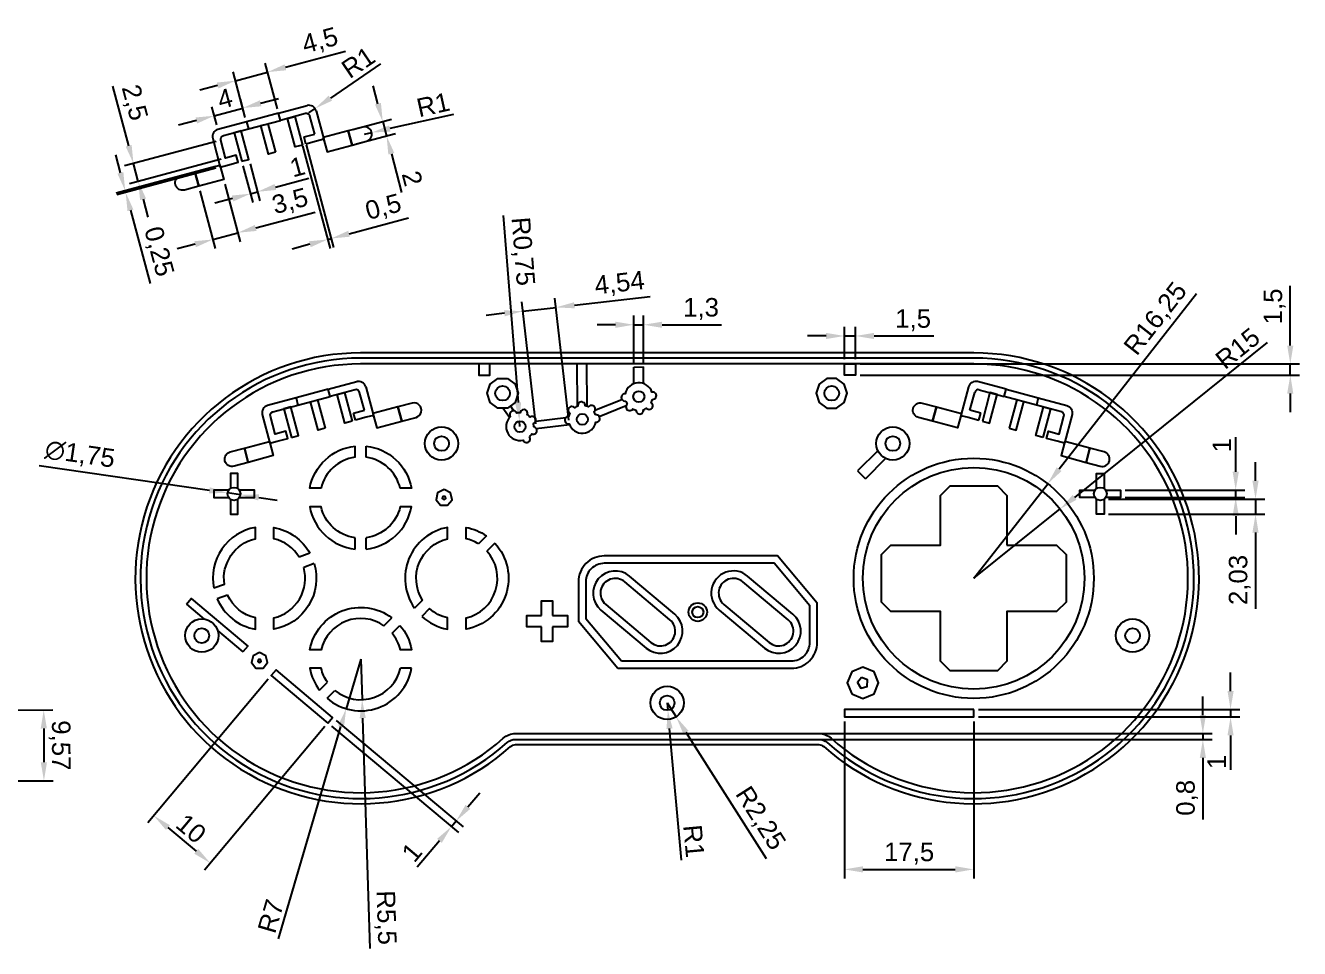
# Model space of a CAD drawing. Header units: millimetres. Extents: x 40 to 604, y 37 to 162.
# Drawn here: x 218.3 to 390.8, y 37 to 161.9 of the extents above; entities that cross this region are included whole.
import ezdxf

# ---------------------------------------------------------------- set-up
doc = ezdxf.new("R2010")
doc.units = ezdxf.units.MM
doc.layers.add('carcasa_superioara', color=11, linetype='Continuous')
doc.layers.add('cotari', color=4, linetype='Continuous')
doc.styles.get("Standard").update_dxf_attribs({"font": 'arial.ttf'})
doc.dimstyles.new('ISO-25', dxfattribs={"dimtxt": 2.5, "dimasz": 2.5, "dimexe": 1.25, "dimexo": 0.625, "dimtad": 1, "dimtxsty": 'Standard', "dimcen": 2.5, "dimadec": 0, "dimazin": 0, "dimtfac": 1, "dimtmove": 0, "dimatfit": 3, "dimfxl": 1, "dimarcsym": 0})

# ---------------------------------------------------------------- blocks, each defined once
blk = doc.blocks.new('*D14')
at = {"layer": 'cotari', "color": 0, "lineweight": -2, "transparency": 16777216}
for p, q in [((174.14, 69.15), (222.01, 69.27)), ((220.77, 66.76), (220.78, 62.19)), ((174.16, 59.58), (222.04, 59.7))]:
    blk.add_line(p, q, dxfattribs=at)
at = {"layer": 'cotari', "color": 0, "transparency": 16777216}
for points in [[(221.19, 66.77), (220.35, 66.76), (220.76, 69.26)], [(221.2, 62.19), (220.36, 62.19), (220.79, 59.69)]]:
    blk.add_solid(points, dxfattribs=at)
at = {"layer": 'Defpoints', "color": 0, "transparency": 16777216}
for p in [(173.51, 69.15), (173.53, 59.58), (220.79, 59.69)]:
    blk.add_point(p, dxfattribs=at)
at = {"layer": 'cotari', "color": 0, "transparency": 16777216, "insert": (222.9, 64.48), "char_height": 2.5, "attachment_point": 5, "rotation": 270.1362}
blk.add_mtext('9,57', dxfattribs=at)
blk = doc.blocks.new('*D18')
at = {"layer": 'cotari', "color": 0, "lineweight": -2, "transparency": 16777216}
for p, q in [((376.79, 125.57), (358.22, 101.84)), ((346.66, 87.08), (356.67, 99.87))]:
    blk.add_line(p, q, dxfattribs=at)
at = {"layer": 'cotari', "color": 0, "transparency": 16777216}
blk.add_solid([(357.89, 102.1), (358.54, 101.59), (356.67, 99.87)], dxfattribs=at)
at = {"layer": 'Defpoints', "color": 0, "transparency": 16777216}
for p in [(356.67, 99.87), (346.66, 87.08)]:
    blk.add_point(p, dxfattribs=at)
at = {"layer": 'cotari', "color": 0, "transparency": 16777216, "insert": (371.39, 122.12), "char_height": 2.5, "attachment_point": 5, "rotation": 51.9402}
blk.add_mtext('R16,25', dxfattribs=at)
blk = doc.blocks.new('*D19')
at = {"layer": 'cotari', "color": 0, "lineweight": -2, "transparency": 16777216}
for p, q in [((386.4, 118.97), (360.31, 98.03)), ((346.66, 87.08), (358.36, 96.47))]:
    blk.add_line(p, q, dxfattribs=at)
at = {"layer": 'cotari', "color": 0, "transparency": 16777216}
blk.add_solid([(360.05, 98.36), (360.57, 97.71), (358.36, 96.47)], dxfattribs=at)
at = {"layer": 'Defpoints', "color": 0, "transparency": 16777216}
for p in [(358.36, 96.47), (346.66, 87.08)]:
    blk.add_point(p, dxfattribs=at)
at = {"layer": 'cotari', "color": 0, "transparency": 16777216, "insert": (382.39, 118.19), "char_height": 2.5, "attachment_point": 5, "rotation": 38.7425}
blk.add_mtext('R15', dxfattribs=at)
blk = doc.blocks.new('*D20')
at = {"layer": 'cotari', "color": 0, "lineweight": -2, "transparency": 16777216}
for p, q in [((263.68, 76.15), (261.7, 69.44)), ((252.55, 38.31), (261, 67.04))]:
    blk.add_line(p, q, dxfattribs=at)
at = {"layer": 'cotari', "color": 0, "transparency": 16777216}
blk.add_solid([(260.6, 67.16), (261.4, 66.92), (261.7, 69.44)], dxfattribs=at)
at = {"layer": 'Defpoints', "color": 0, "transparency": 16777216}
for p in [(263.68, 76.15), (261.7, 69.44)]:
    blk.add_point(p, dxfattribs=at)
at = {"layer": 'cotari', "color": 0, "transparency": 16777216, "insert": (251.49, 41.37), "char_height": 2.5, "attachment_point": 5, "rotation": 73.6079}
blk.add_mtext('R7', dxfattribs=at)
blk = doc.blocks.new('*D21')
at = {"layer": 'cotari', "color": 0, "lineweight": -2, "transparency": 16777216}
for p, q in [((263.68, 76.15), (263.86, 70.66)), ((264.97, 37), (263.94, 68.16))]:
    blk.add_line(p, q, dxfattribs=at)
at = {"layer": 'cotari', "color": 0, "transparency": 16777216}
blk.add_solid([(264.36, 68.17), (263.53, 68.14), (263.86, 70.66)], dxfattribs=at)
at = {"layer": 'Defpoints', "color": 0, "transparency": 16777216}
for p in [(263.68, 76.15), (263.86, 70.66)]:
    blk.add_point(p, dxfattribs=at)
at = {"layer": 'cotari', "color": 0, "transparency": 16777216, "insert": (266.95, 41.17), "char_height": 2.5, "attachment_point": 5, "rotation": 271.8856}
blk.add_mtext('R5,5', dxfattribs=at)
blk = doc.blocks.new('*D22')
at = {"layer": 'cotari', "color": 0, "lineweight": -2, "transparency": 16777216}
for p, q in [((305.16, 70.23), (306.37, 68.33)), ((318.6, 49.12), (307.71, 66.22))]:
    blk.add_line(p, q, dxfattribs=at)
at = {"layer": 'cotari', "color": 0, "transparency": 16777216}
blk.add_solid([(308.06, 66.44), (307.36, 66), (306.37, 68.33)], dxfattribs=at)
at = {"layer": 'Defpoints', "color": 0, "transparency": 16777216}
for p in [(305.16, 70.23), (306.37, 68.33)]:
    blk.add_point(p, dxfattribs=at)
at = {"layer": 'cotari', "color": 0, "transparency": 16777216, "insert": (317.66, 54.54), "char_height": 2.5, "attachment_point": 5, "rotation": 302.485}
blk.add_mtext('R2,25', dxfattribs=at)
blk = doc.blocks.new('*D23')
at = {"layer": 'cotari', "color": 0, "lineweight": -2, "transparency": 16777216}
for p, q in [((305.16, 70.23), (305.25, 69.23)), ((307.11, 48.96), (305.48, 66.74))]:
    blk.add_line(p, q, dxfattribs=at)
at = {"layer": 'cotari', "color": 0, "transparency": 16777216}
blk.add_solid([(305.89, 66.78), (305.06, 66.7), (305.25, 69.23)], dxfattribs=at)
at = {"layer": 'Defpoints', "color": 0, "transparency": 16777216}
for p in [(305.16, 70.23), (305.25, 69.23)]:
    blk.add_point(p, dxfattribs=at)
at = {"layer": 'cotari', "color": 0, "transparency": 16777216, "insert": (308.77, 51.52), "char_height": 2.5, "attachment_point": 5, "rotation": 275.2571}
blk.add_mtext('R1', dxfattribs=at)
blk = doc.blocks.new('*D24')
at = {"layer": 'cotari', "color": 0, "lineweight": -2, "transparency": 16777216}
for p, q in [((220.15, 102.34), (243.18, 98.99)), ((247.39, 98.38), (245.66, 98.63)), ((249.86, 98.02), (252.34, 97.66))]:
    blk.add_line(p, q, dxfattribs=at)
at = {"layer": 'cotari', "color": 0, "transparency": 16777216}
for points in [[(243.24, 99.4), (243.12, 98.58), (245.66, 98.63)], [(249.92, 98.43), (249.8, 97.61), (247.39, 98.38)]]:
    blk.add_solid(points, dxfattribs=at)
at = {"layer": 'Defpoints', "color": 0, "transparency": 16777216}
for p in [(245.66, 98.63), (247.39, 98.38)]:
    blk.add_point(p, dxfattribs=at)
at = {"layer": 'cotari', "color": 0, "transparency": 16777216, "insert": (225.65, 103.73), "char_height": 2.5, "attachment_point": 5, "rotation": 351.7351}
blk.add_mtext('∅1,75', dxfattribs=at)
blk = doc.blocks.new('*D25')
at = {"layer": 'cotari', "color": 0, "lineweight": -2, "transparency": 16777216}
for p, q in [((377.67, 68.58), (377.67, 71.08)), ((322.05, 66.08), (378.92, 66.08)), ((377.67, 66.08), (377.67, 65.28)), ((322.05, 65.28), (378.92, 65.28)), ((377.67, 62.78), (377.67, 54.47))]:
    blk.add_line(p, q, dxfattribs=at)
at = {"layer": 'cotari', "color": 0, "transparency": 16777216}
for points in [[(377.26, 68.58), (378.09, 68.58), (377.67, 66.08)], [(377.26, 62.78), (378.09, 62.78), (377.67, 65.28)]]:
    blk.add_solid(points, dxfattribs=at)
at = {"layer": 'Defpoints', "color": 0, "transparency": 16777216}
for p in [(321.42, 66.08), (321.42, 65.28), (377.67, 65.28)]:
    blk.add_point(p, dxfattribs=at)
at = {"layer": 'cotari', "color": 0, "transparency": 16777216, "insert": (375.55, 57.38), "char_height": 2.5, "attachment_point": 5, "rotation": 90}
blk.add_mtext('0,8', dxfattribs=at)
blk = doc.blocks.new('*D26')
at = {"layer": 'cotari', "color": 0, "lineweight": -2, "transparency": 16777216}
for p, q in [((329.16, 67.71), (329.16, 46.45)), ((346.66, 67.71), (346.66, 46.45)), ((331.66, 47.7), (344.16, 47.7))]:
    blk.add_line(p, q, dxfattribs=at)
at = {"layer": 'cotari', "color": 0, "transparency": 16777216}
for points in [[(331.66, 48.12), (331.66, 47.28), (329.16, 47.7)], [(344.16, 48.12), (344.16, 47.28), (346.66, 47.7)]]:
    blk.add_solid(points, dxfattribs=at)
at = {"layer": 'Defpoints', "color": 0, "transparency": 16777216}
for p in [(329.16, 68.33), (346.66, 68.33), (346.66, 47.7)]:
    blk.add_point(p, dxfattribs=at)
at = {"layer": 'cotari', "color": 0, "transparency": 16777216, "insert": (337.91, 49.83), "char_height": 2.5, "attachment_point": 5}
blk.add_mtext('17,5', dxfattribs=at)
blk = doc.blocks.new('*D27')
at = {"layer": 'cotari', "color": 0, "lineweight": -2, "transparency": 16777216}
for p, q in [((381.42, 71.83), (381.42, 74.33)), ((347.28, 69.33), (382.67, 69.33)), ((381.42, 69.33), (381.42, 68.33)), ((347.28, 68.33), (382.67, 68.33)), ((381.42, 65.83), (381.42, 61.16))]:
    blk.add_line(p, q, dxfattribs=at)
at = {"layer": 'cotari', "color": 0, "transparency": 16777216}
for points in [[(381.01, 71.83), (381.84, 71.83), (381.42, 69.33)], [(381.01, 65.83), (381.84, 65.83), (381.42, 68.33)]]:
    blk.add_solid(points, dxfattribs=at)
at = {"layer": 'Defpoints', "color": 0, "transparency": 16777216}
for p in [(346.66, 69.33), (346.66, 68.33), (381.42, 68.33)]:
    blk.add_point(p, dxfattribs=at)
at = {"layer": 'cotari', "color": 0, "transparency": 16777216, "insert": (379.54, 62.24), "char_height": 2.5, "attachment_point": 5, "rotation": 90}
blk.add_mtext('1', dxfattribs=at)
blk = doc.blocks.new('*D28')
at = {"layer": 'cotari', "color": 0, "lineweight": -2, "transparency": 16777216}
for p, q in [((282.95, 136.19), (284.97, 110.85)), ((285.23, 107.61), (285.17, 108.36))]:
    blk.add_line(p, q, dxfattribs=at)
at = {"layer": 'cotari', "color": 0, "transparency": 16777216}
blk.add_solid([(285.38, 110.89), (284.55, 110.82), (285.17, 108.36)], dxfattribs=at)
at = {"layer": 'Defpoints', "color": 0, "transparency": 16777216}
for p in [(285.17, 108.36), (285.23, 107.61)]:
    blk.add_point(p, dxfattribs=at)
at = {"layer": 'cotari', "color": 0, "transparency": 16777216, "insert": (285.47, 131.3), "char_height": 2.5, "attachment_point": 5, "rotation": 274.553}
blk.add_mtext('R0,75', dxfattribs=at)
blk = doc.blocks.new('*D29')
at = {"layer": 'cotari', "color": 0, "lineweight": -2, "transparency": 16777216}
for p, q in [((300.66, 116.3), (300.66, 122.64)), ((301.96, 116.3), (301.96, 122.64)), ((298.16, 121.39), (295.66, 121.39)), ((300.66, 121.39), (301.96, 121.39)), ((304.46, 121.39), (312.52, 121.39))]:
    blk.add_line(p, q, dxfattribs=at)
at = {"layer": 'cotari', "color": 0, "transparency": 16777216}
for points in [[(298.16, 121.8), (298.16, 120.97), (300.66, 121.39)], [(304.46, 121.8), (304.46, 120.97), (301.96, 121.39)]]:
    blk.add_solid(points, dxfattribs=at)
at = {"layer": 'Defpoints', "color": 0, "transparency": 16777216}
for p in [(301.96, 121.39), (300.66, 115.67), (301.96, 115.67)]:
    blk.add_point(p, dxfattribs=at)
at = {"layer": 'cotari', "color": 0, "transparency": 16777216, "insert": (309.74, 123.52), "char_height": 2.5, "attachment_point": 5}
blk.add_mtext('1,3', dxfattribs=at)
blk = doc.blocks.new('*D30')
at = {"layer": 'cotari', "color": 0, "lineweight": -2, "transparency": 16777216}
for p, q in [((287.36, 107.98), (285.46, 124.47)), ((291.86, 108.5), (289.97, 124.98)), ((292.59, 124.03), (302.86, 125.21)), ((283.12, 122.94), (280.64, 122.65)), ((285.6, 123.22), (290.11, 123.74))]:
    blk.add_line(p, q, dxfattribs=at)
at = {"layer": 'cotari', "color": 0, "transparency": 16777216}
for points in [[(292.55, 124.44), (292.64, 123.61), (290.11, 123.74)], [(283.07, 123.35), (283.17, 122.53), (285.6, 123.22)]]:
    blk.add_solid(points, dxfattribs=at)
at = {"layer": 'Defpoints', "color": 0, "transparency": 16777216}
for p in [(290.11, 123.74), (287.43, 107.36), (291.93, 107.88)]:
    blk.add_point(p, dxfattribs=at)
at = {"layer": 'cotari', "color": 0, "transparency": 16777216, "insert": (298.73, 126.87), "char_height": 2.5, "attachment_point": 5, "rotation": 6.554}
blk.add_mtext('4,54', dxfattribs=at)
blk = doc.blocks.new('*D31')
at = {"layer": 'cotari', "color": 0, "lineweight": -2, "transparency": 16777216}
for p, q in [((329.16, 116.71), (329.16, 121.12)), ((330.66, 116.71), (330.66, 121.12)), ((326.66, 119.87), (324.16, 119.87)), ((329.16, 119.87), (330.66, 119.87)), ((333.16, 119.87), (341.24, 119.87))]:
    blk.add_line(p, q, dxfattribs=at)
at = {"layer": 'cotari', "color": 0, "transparency": 16777216}
for points in [[(326.66, 120.29), (326.66, 119.45), (329.16, 119.87)], [(333.16, 120.29), (333.16, 119.45), (330.66, 119.87)]]:
    blk.add_solid(points, dxfattribs=at)
at = {"layer": 'Defpoints', "color": 0, "transparency": 16777216}
for p in [(330.66, 119.87), (329.16, 116.08), (330.66, 116.08)]:
    blk.add_point(p, dxfattribs=at)
at = {"layer": 'cotari', "color": 0, "transparency": 16777216, "insert": (338.45, 122), "char_height": 2.5, "attachment_point": 5}
blk.add_mtext('1,5', dxfattribs=at)
blk = doc.blocks.new('*D32')
at = {"layer": 'cotari', "color": 0, "lineweight": -2, "transparency": 16777216}
for p, q in [((389.51, 118.58), (389.51, 126.66)), ((331.28, 116.08), (390.76, 116.08)), ((389.51, 114.58), (389.51, 116.08)), ((331.28, 114.58), (390.76, 114.58)), ((389.51, 112.08), (389.51, 109.58))]:
    blk.add_line(p, q, dxfattribs=at)
at = {"layer": 'cotari', "color": 0, "transparency": 16777216}
for points in [[(389.09, 118.58), (389.92, 118.58), (389.51, 116.08)], [(389.09, 112.08), (389.92, 112.08), (389.51, 114.58)]]:
    blk.add_solid(points, dxfattribs=at)
at = {"layer": 'Defpoints', "color": 0, "transparency": 16777216}
for p in [(330.66, 116.08), (389.51, 116.08), (330.66, 114.58)]:
    blk.add_point(p, dxfattribs=at)
at = {"layer": 'cotari', "color": 0, "transparency": 16777216, "insert": (387.38, 123.87), "char_height": 2.5, "attachment_point": 5, "rotation": 90}
blk.add_mtext('1,5', dxfattribs=at)
blk = doc.blocks.new('*D33')
at = {"layer": 'cotari', "color": 0, "lineweight": -2, "transparency": 16777216}
for p, q in [((382.12, 101.51), (382.12, 106.18)), ((367.17, 99.01), (383.37, 99.01)), ((382.12, 98.01), (382.12, 99.01)), ((367.17, 98.01), (383.37, 98.01)), ((382.12, 95.51), (382.12, 93.01))]:
    blk.add_line(p, q, dxfattribs=at)
at = {"layer": 'cotari', "color": 0, "transparency": 16777216}
for points in [[(381.7, 101.51), (382.54, 101.51), (382.12, 99.01)], [(381.7, 95.51), (382.54, 95.51), (382.12, 98.01)]]:
    blk.add_solid(points, dxfattribs=at)
at = {"layer": 'Defpoints', "color": 0, "transparency": 16777216}
for p in [(366.54, 99.01), (382.12, 99.01), (366.54, 98.01)]:
    blk.add_point(p, dxfattribs=at)
at = {"layer": 'cotari', "color": 0, "transparency": 16777216, "insert": (380.24, 105.09), "char_height": 2.5, "attachment_point": 5, "rotation": 90}
blk.add_mtext('1', dxfattribs=at)
blk = doc.blocks.new('*D34')
at = {"layer": 'cotari', "color": 0, "lineweight": -2, "transparency": 16777216}
for p, q in [((384.8, 100.29), (384.8, 102.79)), ((364.92, 97.79), (386.05, 97.79)), ((384.8, 97.79), (384.8, 95.76)), ((364.92, 95.76), (386.05, 95.76)), ((384.8, 93.26), (384.8, 82.97))]:
    blk.add_line(p, q, dxfattribs=at)
at = {"layer": 'cotari', "color": 0, "transparency": 16777216}
for points in [[(384.38, 100.29), (385.22, 100.29), (384.8, 97.79)], [(384.38, 93.26), (385.22, 93.26), (384.8, 95.76)]]:
    blk.add_solid(points, dxfattribs=at)
at = {"layer": 'Defpoints', "color": 0, "transparency": 16777216}
for p in [(364.29, 97.79), (364.29, 95.76), (384.8, 95.76)]:
    blk.add_point(p, dxfattribs=at)
at = {"layer": 'cotari', "color": 0, "transparency": 16777216, "insert": (382.67, 86.86), "char_height": 2.5, "attachment_point": 5, "rotation": 90}
blk.add_mtext('2,03', dxfattribs=at)
blk = doc.blocks.new('*D35')
at = {"layer": 'cotari', "color": 0, "lineweight": -2, "transparency": 16777216}
for p, q in [((251.16, 73.45), (234.85, 54.01)), ((258.82, 67.02), (242.51, 47.58)), ((237.57, 53.36), (241.4, 50.15))]:
    blk.add_line(p, q, dxfattribs=at)
at = {"layer": 'cotari', "color": 0, "transparency": 16777216}
for points in [[(237.84, 53.68), (237.3, 53.04), (235.66, 54.97)], [(241.67, 50.47), (241.13, 49.83), (243.32, 48.54)]]:
    blk.add_solid(points, dxfattribs=at)
at = {"layer": 'Defpoints', "color": 0, "transparency": 16777216}
for p in [(251.56, 73.93), (259.23, 67.5), (243.32, 48.54)]:
    blk.add_point(p, dxfattribs=at)
at = {"layer": 'cotari', "color": 0, "transparency": 16777216, "insert": (240.71, 53.21), "char_height": 2.5, "attachment_point": 5, "rotation": 320}
blk.add_mtext('10', dxfattribs=at)
blk = doc.blocks.new('*D36')
at = {"layer": 'cotari', "color": 0, "lineweight": -2, "transparency": 16777216}
for p, q in [((260.35, 67.86), (277.54, 53.44)), ((259.7, 67.1), (276.9, 52.67)), ((278.19, 56.16), (279.79, 58.07)), ((276.58, 54.24), (275.94, 53.48)), ((274.33, 51.56), (271.33, 47.98))]:
    blk.add_line(p, q, dxfattribs=at)
at = {"layer": 'cotari', "color": 0, "transparency": 16777216}
for points in [[(277.87, 56.43), (278.51, 55.89), (276.58, 54.24)], [(274.01, 51.83), (274.65, 51.29), (275.94, 53.48)]]:
    blk.add_solid(points, dxfattribs=at)
at = {"layer": 'Defpoints', "color": 0, "transparency": 16777216}
for p in [(259.23, 67.5), (259.87, 68.27), (275.94, 53.48)]:
    blk.add_point(p, dxfattribs=at)
at = {"layer": 'cotari', "color": 0, "transparency": 16777216, "insert": (270.59, 50.02), "char_height": 2.5, "attachment_point": 5, "rotation": 50}
blk.add_mtext('1', dxfattribs=at)
blk = doc.blocks.new('*D37')
at = {"layer": 'cotari', "color": 0, "lineweight": -2, "transparency": 16777216}
for p, q in [((245.28, 140.43), (247.37, 132.63)), ((241.9, 139.52), (243.99, 131.72)), ((249.46, 134.49), (257.5, 136.64)), ((243.67, 132.93), (247.05, 133.84)), ((241.25, 132.29), (238.84, 131.64))]:
    blk.add_line(p, q, dxfattribs=at)
at = {"layer": 'cotari', "color": 0, "transparency": 16777216}
for points in [[(249.35, 134.89), (249.57, 134.08), (247.05, 133.84)], [(241.14, 132.69), (241.36, 131.88), (243.67, 132.93)]]:
    blk.add_solid(points, dxfattribs=at)
at = {"layer": 'Defpoints', "color": 0, "transparency": 16777216}
for p in [(241.74, 140.13), (245.12, 141.03), (247.05, 133.84)]:
    blk.add_point(p, dxfattribs=at)
at = {"layer": 'cotari', "color": 0, "transparency": 16777216, "insert": (254.14, 137.94), "char_height": 2.5, "attachment_point": 5, "rotation": 15}
blk.add_mtext('3,5', dxfattribs=at)
blk = doc.blocks.new('*D38')
at = {"layer": 'cotari', "color": 0, "lineweight": -2, "transparency": 16777216}
for p, q in [((266, 151.29), (265.36, 153.7)), ((262.59, 147.79), (267.86, 149.2)), ((266.65, 148.87), (267.17, 146.94)), ((263.11, 145.85), (268.38, 147.26)), ((267.82, 144.53), (269.21, 139.3))]:
    blk.add_line(p, q, dxfattribs=at)
at = {"layer": 'cotari', "color": 0, "transparency": 16777216}
for points in [[(266.41, 151.4), (265.6, 151.18), (266.65, 148.87)], [(268.22, 144.63), (267.41, 144.42), (267.17, 146.94)]]:
    blk.add_solid(points, dxfattribs=at)
at = {"layer": 'Defpoints', "color": 0, "transparency": 16777216}
for p in [(261.99, 147.62), (267.17, 146.94), (262.51, 145.69)]:
    blk.add_point(p, dxfattribs=at)
at = {"layer": 'cotari', "color": 0, "transparency": 16777216, "insert": (270.65, 141.19), "char_height": 2.5, "attachment_point": 5, "rotation": 285}
blk.add_mtext('2', dxfattribs=at)
blk = doc.blocks.new('*D39')
at = {"layer": 'cotari', "color": 0, "lineweight": -2, "transparency": 16777216}
for p, q in [((253.47, 156.22), (261.61, 158.4)), ((248.04, 149.45), (246.39, 155.61)), ((246.71, 154.41), (251.06, 155.57)), ((252.39, 150.62), (250.74, 156.78)), ((244.3, 153.76), (241.88, 153.11))]:
    blk.add_line(p, q, dxfattribs=at)
at = {"layer": 'cotari', "color": 0, "transparency": 16777216}
for points in [[(253.37, 156.62), (253.58, 155.82), (251.06, 155.57)], [(244.19, 154.16), (244.41, 153.36), (246.71, 154.41)]]:
    blk.add_solid(points, dxfattribs=at)
at = {"layer": 'Defpoints', "color": 0, "transparency": 16777216}
for p in [(251.06, 155.57), (248.2, 148.85), (252.55, 150.01)]:
    blk.add_point(p, dxfattribs=at)
at = {"layer": 'cotari', "color": 0, "transparency": 16777216, "insert": (258.2, 159.68), "char_height": 2.5, "attachment_point": 5, "rotation": 15}
blk.add_mtext('4,5', dxfattribs=at)
blk = doc.blocks.new('*D40')
at = {"layer": 'cotari', "color": 0, "lineweight": -2, "transparency": 16777216}
for p, q in [((248.04, 149.45), (247.38, 151.91)), ((250.12, 151.35), (252.53, 152)), ((244.18, 148.42), (243.52, 150.88)), ((243.84, 149.67), (247.7, 150.71)), ((241.43, 149.02), (239.01, 148.38))]:
    blk.add_line(p, q, dxfattribs=at)
at = {"layer": 'cotari', "color": 0, "transparency": 16777216}
for points in [[(250.01, 151.75), (250.23, 150.95), (247.7, 150.71)], [(241.32, 149.43), (241.53, 148.62), (243.84, 149.67)]]:
    blk.add_solid(points, dxfattribs=at)
at = {"layer": 'Defpoints', "color": 0, "transparency": 16777216}
for p in [(247.7, 150.71), (248.2, 148.85), (244.34, 147.81)]:
    blk.add_point(p, dxfattribs=at)
at = {"layer": 'cotari', "color": 0, "transparency": 16777216, "insert": (245.29, 152), "char_height": 2.5, "attachment_point": 5, "rotation": 15}
blk.add_mtext('4', dxfattribs=at)
blk = doc.blocks.new('*D41')
at = {"layer": 'cotari', "color": 0, "lineweight": -2, "transparency": 16777216}
for p, q in [((248.69, 143.15), (250.03, 138.17)), ((247.73, 142.9), (249.06, 137.91)), ((252.12, 140.02), (256.63, 141.23)), ((246.32, 138.47), (243.91, 137.82)), ((248.74, 139.12), (249.7, 139.38))]:
    blk.add_line(p, q, dxfattribs=at)
at = {"layer": 'cotari', "color": 0, "transparency": 16777216}
for points in [[(252.01, 140.43), (252.23, 139.62), (249.7, 139.38)], [(246.22, 138.87), (246.43, 138.07), (248.74, 139.12)]]:
    blk.add_solid(points, dxfattribs=at)
at = {"layer": 'Defpoints', "color": 0, "transparency": 16777216}
for p in [(247.56, 143.5), (248.53, 143.76), (249.7, 139.38)]:
    blk.add_point(p, dxfattribs=at)
at = {"layer": 'cotari', "color": 0, "transparency": 16777216, "insert": (255.1, 142.77), "char_height": 2.5, "attachment_point": 5, "rotation": 15}
blk.add_mtext('1', dxfattribs=at)
blk = doc.blocks.new('*D42')
at = {"layer": 'cotari', "color": 0, "lineweight": -2, "transparency": 16777216}
for p, q in [((231.14, 141.95), (230.5, 144.36)), ((244, 142.8), (230.58, 139.21)), ((244.06, 142.56), (230.65, 138.97)), ((231.79, 139.53), (231.85, 139.29)), ((232.5, 136.88), (235.16, 126.96))]:
    blk.add_line(p, q, dxfattribs=at)
at = {"layer": 'cotari', "color": 0, "transparency": 16777216}
for points in [[(231.54, 142.05), (230.74, 141.84), (231.79, 139.53)], [(232.9, 136.98), (232.1, 136.77), (231.85, 139.29)]]:
    blk.add_solid(points, dxfattribs=at)
at = {"layer": 'Defpoints', "color": 0, "transparency": 16777216}
for p in [(244.6, 142.96), (244.67, 142.72), (231.85, 139.29)]:
    blk.add_point(p, dxfattribs=at)
at = {"layer": 'cotari', "color": 0, "transparency": 16777216, "insert": (236.21, 131.26), "char_height": 2.5, "attachment_point": 5, "rotation": 285}
blk.add_mtext('0,25', dxfattribs=at)
blk = doc.blocks.new('*D43')
at = {"layer": 'cotari', "color": 0, "lineweight": -2, "transparency": 16777216}
for p, q in [((232.26, 145.61), (230.1, 153.69)), ((244.12, 146.2), (231.7, 142.87)), ((244.77, 143.79), (232.35, 140.46)), ((233.56, 140.78), (232.91, 143.2)), ((234.2, 138.37), (234.85, 135.95))]:
    blk.add_line(p, q, dxfattribs=at)
at = {"layer": 'cotari', "color": 0, "transparency": 16777216}
for points in [[(232.66, 145.72), (231.86, 145.5), (232.91, 143.2)], [(234.61, 138.47), (233.8, 138.26), (233.56, 140.78)]]:
    blk.add_solid(points, dxfattribs=at)
at = {"layer": 'Defpoints', "color": 0, "transparency": 16777216}
for p in [(244.73, 146.36), (232.91, 143.2), (245.37, 143.95)]:
    blk.add_point(p, dxfattribs=at)
at = {"layer": 'cotari', "color": 0, "transparency": 16777216, "insert": (232.91, 151.41), "char_height": 2.5, "attachment_point": 5, "rotation": 285}
blk.add_mtext('2,5', dxfattribs=at)
blk = doc.blocks.new('*D44')
at = {"layer": 'cotari', "color": 0, "lineweight": -2, "transparency": 16777216}
for p, q in [((266.37, 156.68), (259.57, 152.05)), ((256.67, 150.08), (257.5, 150.64))]:
    blk.add_line(p, q, dxfattribs=at)
at = {"layer": 'cotari', "color": 0, "transparency": 16777216}
blk.add_solid([(259.33, 152.39), (259.8, 151.71), (257.5, 150.64)], dxfattribs=at)
at = {"layer": 'Defpoints', "color": 0, "transparency": 16777216}
for p in [(256.67, 150.08), (257.5, 150.64)]:
    blk.add_point(p, dxfattribs=at)
at = {"layer": 'cotari', "color": 0, "transparency": 16777216, "insert": (263.33, 156.88), "char_height": 2.5, "attachment_point": 5, "rotation": 34.2244}
blk.add_mtext('R1', dxfattribs=at)
blk = doc.blocks.new('*D45')
at = {"layer": 'cotari', "color": 0, "lineweight": -2, "transparency": 16777216}
for p, q in [((276.22, 149.84), (267.6, 147.93)), ((264.18, 147.18), (265.16, 147.39))]:
    blk.add_line(p, q, dxfattribs=at)
at = {"layer": 'cotari', "color": 0, "transparency": 16777216}
blk.add_solid([(267.51, 148.34), (267.69, 147.53), (265.16, 147.39)], dxfattribs=at)
at = {"layer": 'Defpoints', "color": 0, "transparency": 16777216}
for p in [(264.18, 147.18), (265.16, 147.39)]:
    blk.add_point(p, dxfattribs=at)
at = {"layer": 'cotari', "color": 0, "transparency": 16777216, "insert": (273.48, 151.16), "char_height": 2.5, "attachment_point": 5, "rotation": 12.4897}
blk.add_mtext('R1', dxfattribs=at)
blk = doc.blocks.new('*D46')
at = {"layer": 'cotari', "color": 0, "lineweight": -2, "transparency": 16777216}
for p, q in [((255.81, 145.58), (259.52, 131.72)), ((256.29, 145.71), (260, 131.85)), ((262.1, 133.7), (270.13, 135.86)), ((259.2, 132.93), (259.68, 133.06)), ((256.78, 132.28), (254.37, 131.63))]:
    blk.add_line(p, q, dxfattribs=at)
at = {"layer": 'cotari', "color": 0, "transparency": 16777216}
for points in [[(256.67, 132.68), (256.89, 131.88), (259.2, 132.93)], [(261.99, 134.11), (262.2, 133.3), (259.68, 133.06)]]:
    blk.add_solid(points, dxfattribs=at)
at = {"layer": 'Defpoints', "color": 0, "transparency": 16777216}
for p in [(255.65, 146.18), (256.13, 146.31), (259.68, 133.06)]:
    blk.add_point(p, dxfattribs=at)
at = {"layer": 'cotari', "color": 0, "transparency": 16777216, "insert": (266.77, 137.16), "char_height": 2.5, "attachment_point": 5, "rotation": 15}
blk.add_mtext('0,5', dxfattribs=at)

msp = doc.modelspace()

# ---------------------------------------------------------------- linework, layer by layer
at = {"layer": 'carcasa_superioara'}
for p, q in [((252.549, 150.012), (256.413, 151.047)), ((257.637, 150.34), (258.673, 146.476)), ((252.808, 149.046), (252.549, 150.012)), ((256.189, 149.952), (252.808, 149.046)), ((257.448, 147.183), (256.801, 149.598)), ((255.999, 146.795), (257.448, 147.183)), ((256.258, 145.829), (255.999, 146.795)), ((258.609, 146.718), (258.737, 146.235)), ((257.707, 146.217), (256.258, 145.829)), ((258.673, 146.476), (257.707, 146.217)), ((293.014, 110.339), (292.99, 116.08)), ((294.314, 110.344), (294.29, 116.085)), ((300.659, 115.671), (301.959, 115.675)), ((300.665, 113.43), (300.659, 115.671)), ((301.965, 113.434), (301.959, 115.675)), ((259.266, 112.658), (263.129, 113.693)), ((259.524, 111.692), (259.266, 112.658)), ((262.905, 112.597), (259.524, 111.692)), ((264.165, 109.829), (263.518, 112.244)), ((264.354, 112.986), (265.389, 109.122)), ((345.96, 112.986), (344.924, 109.122)), ((345.96, 112.986), (344.924, 109.122)), ((346.149, 109.829), (346.796, 112.244)), ((346.149, 109.829), (346.796, 112.244)), ((351.048, 112.658), (347.184, 113.693)), ((347.408, 112.597), (350.789, 111.692)), ((347.408, 112.597), (350.789, 111.692)), ((350.789, 111.692), (351.048, 112.658)), ((350.789, 111.692), (351.048, 112.658)), ((284.374, 109.765), (283.941, 110.403)), ((295.384, 109.814), (299.03, 111.287)), ((295.962, 108.969), (299.608, 110.442)), ((262.716, 109.441), (264.165, 109.829)), ((262.975, 108.475), (262.716, 109.441)), ((264.423, 108.863), (262.975, 108.475)), ((265.389, 109.122), (264.423, 108.863)), ((265.325, 109.364), (265.453, 108.88)), ((283.8, 108.829), (282.924, 110.123)), ((287.361, 108.361), (291.455, 108.832)), ((344.988, 109.364), (344.86, 108.88)), ((344.924, 109.122), (345.89, 108.863)), ((345.89, 108.863), (347.339, 108.475)), ((347.598, 109.441), (346.149, 109.829)), ((347.339, 108.475), (347.598, 109.441)), ((287.427, 107.362), (291.933, 107.88)), ((358.996, 105.61), (358.865, 105.128)), ((262.907, 103.456), (262.907, 104.967)), ((264.407, 103.456), (264.407, 104.967)), ((333.671, 104.347), (330.928, 101.605)), ((334.731, 103.287), (331.989, 100.544)), ((330.928, 101.605), (331.989, 100.544)), ((262.907, 91.048), (262.907, 92.559)), ((264.407, 91.048), (264.407, 92.559)), ((280.695, 92.814), (279.613, 91.732)), ((281.826, 91.825), (280.765, 90.763)), ((256.784, 90.465), (255.352, 89.944)), ((257.365, 89.08), (255.952, 88.566)), ((245.219, 86.256), (243.787, 85.735)), ((306.176, 82.236), (300.048, 87.378)), ((245.645, 84.814), (244.232, 84.3)), ((240.074, 83.57), (242.472, 81.558)), ((272.027, 84.147), (270.946, 83.065)), ((272.997, 82.995), (271.935, 81.933)), ((266.818, 80.669), (267.892, 81.743)), ((296.191, 82.782), (302.32, 77.64)), ((244.296, 80.028), (247.735, 77.142)), ((267.923, 79.652), (268.987, 80.717)), ((270.567, 74.903), (269.036, 74.903)), ((258.089, 71.94), (259.163, 73.014)), ((259.116, 70.845), (260.18, 71.91))]:
    msp.add_line(p, q, dxfattribs=at)
for points in [[(248.202, 148.847), (244.339, 147.812, 0.4142136), (243.632, 146.587), (244.667, 142.723), (245.633, 142.982), (247.082, 143.37), (246.823, 144.336), (245.374, 143.948), (244.727, 146.363, -0.4142136), (245.08, 146.975), (248.461, 147.881)], [(254.919, 111.493), (251.055, 110.458, 0.4142136), (250.348, 109.233), (251.383, 105.369), (252.349, 105.628), (253.798, 106.016), (253.539, 106.982), (252.091, 106.594), (251.444, 109.009, -0.4142136), (251.797, 109.621), (255.178, 110.527)], [(355.395, 111.493), (359.258, 110.458, -0.4142136), (359.966, 109.233), (358.93, 105.369), (357.964, 105.628), (356.515, 106.016), (356.774, 106.982), (358.223, 106.594), (358.87, 109.009, 0.4142136), (358.517, 109.621), (355.136, 110.527)], [(262.907, 103.456, 0.3106325), (258.301, 99.257), (256.769, 99.257, -0.3324755), (262.907, 104.967)], [(264.407, 104.967, -0.3324755), (270.544, 99.257), (269.013, 99.257, 0.3106325), (264.407, 103.456, 0.3106325)], [(262.907, 92.559, -0.3106325), (258.301, 96.757), (256.769, 96.757, 0.3324755), (262.907, 91.048, 0.3324755)], [(264.407, 91.048, 0.3324755), (270.544, 96.757), (269.013, 96.757, -0.3106325), (264.407, 92.559)], [(245.219, 86.256, -0.391314), (249.407, 92.436), (249.407, 93.968, 0.4182858), (243.787, 85.735, 0.4182858)], [(255.352, 89.944, 0.2011105), (251.907, 92.436), (251.907, 93.968, -0.2253389), (256.784, 90.465, -0.2253389)], [(272.027, 84.147, -0.5155599), (275.43, 92.436), (275.43, 93.968, 0.5469932), (270.946, 83.065, 0.5469932)], [(279.613, 91.732, 0.0835122), (277.93, 92.436), (277.93, 93.968, -0.1082526), (280.695, 92.814, -0.1082526)], [(281.826, 91.825, -0.5913067), (277.93, 80.193), (277.93, 81.724, 0.5709611), (280.765, 90.763)], [(257.365, 89.08, -0.4468808), (251.907, 80.193), (251.907, 81.724, 0.4272459), (255.952, 88.566)], [(244.232, 84.3, 0.2507921), (249.407, 80.193), (249.407, 81.724, -0.2333403), (245.645, 84.814)], [(266.818, 80.669, 0.5298127), (258.324, 77.403), (256.792, 77.403, -0.5583856), (267.892, 81.743, -0.5583856)], [(271.935, 81.933, 0.1422518), (275.43, 80.193), (275.43, 81.724, -0.1267672), (272.997, 82.995)], [(268.987, 80.717, -0.133454), (270.567, 77.403), (269.036, 77.403, 0.1156054), (267.923, 79.652)], [(259.163, 73.014, -0.0947957), (258.324, 74.903), (256.792, 74.903, 0.1170901), (258.089, 71.94)]]:
    msp.add_lwpolyline(points, format="xyb", dxfattribs=at)
for points in [[(252.549, 150.012), (248.202, 148.847), (248.461, 147.881), (252.808, 149.046)], [(252.153, 144.729), (251.187, 144.47), (250.152, 148.334), (251.117, 148.593)], [(255.775, 145.7), (254.809, 145.441), (253.774, 149.305), (254.74, 149.564)], [(247.565, 143.5), (248.531, 143.759), (247.495, 147.622), (246.529, 147.364)], [(261.989, 147.624), (258.609, 146.718), (259.126, 144.786), (262.507, 145.692)], [(241.221, 142.059), (244.602, 142.965), (245.119, 141.033), (241.738, 140.127)], [(281.157, 116.08), (279.657, 116.08), (279.657, 114.58), (281.157, 114.58)], [(329.157, 116.08), (330.657, 116.08), (330.657, 114.58), (329.157, 114.58)], [(283.527, 114.123), (284.579, 113.359), (284.98, 112.123), (284.579, 110.887), (283.527, 110.123), (282.228, 110.123), (281.176, 110.887), (280.775, 112.123), (281.176, 113.359), (282.228, 114.123)], [(326.786, 114.123), (325.735, 113.359), (325.333, 112.123), (325.735, 110.887), (326.786, 110.123), (328.086, 110.123), (329.137, 110.887), (329.539, 112.123), (329.137, 113.359), (328.086, 114.123)], [(259.266, 112.658), (254.919, 111.493), (255.178, 110.527), (259.524, 111.692)], [(262.492, 108.346), (261.526, 108.087), (260.49, 111.95), (261.456, 112.209)], [(347.822, 108.346), (348.788, 108.087), (349.823, 111.95), (348.857, 112.209)], [(347.822, 108.346), (348.788, 108.087), (349.823, 111.95), (348.857, 112.209)], [(351.048, 112.658), (355.395, 111.493), (355.136, 110.527), (350.789, 111.692)], [(351.048, 112.658), (355.395, 111.493), (355.136, 110.527), (350.789, 111.692)], [(258.869, 107.375), (257.903, 107.116), (256.868, 110.98), (257.834, 111.239)], [(351.444, 107.375), (352.41, 107.116), (353.446, 110.98), (352.48, 111.239)], [(254.281, 106.146), (255.247, 106.404), (254.212, 110.268), (253.246, 110.009)], [(268.706, 110.27), (265.325, 109.364), (265.843, 107.432), (269.224, 108.338)], [(341.608, 110.27), (344.988, 109.364), (344.471, 107.432), (341.09, 108.338)], [(341.608, 110.27), (344.988, 109.364), (344.471, 107.432), (341.09, 108.338)], [(356.032, 106.146), (355.067, 106.404), (356.102, 110.268), (357.068, 110.009)], [(247.937, 104.705), (251.318, 105.61), (251.836, 103.679), (248.455, 102.773)], [(362.376, 104.705), (358.996, 105.61), (358.478, 103.679), (361.859, 102.773)], [(274.948, 99.077), (274.08, 98.66), (273.866, 97.721), (274.466, 96.968), (275.43, 96.968), (276.03, 97.721), (275.816, 98.66)], [(351.157, 91.58), (357.864, 91.58), (359.157, 90.287), (359.157, 83.873), (357.864, 82.58), (351.157, 82.58), (351.157, 75.873), (349.864, 74.58), (343.45, 74.58), (342.157, 75.873), (342.157, 82.58), (335.45, 82.58), (334.157, 83.873), (334.157, 90.287), (335.45, 91.58), (342.157, 91.58), (342.157, 98.287), (343.45, 99.58), (349.864, 99.58), (351.157, 98.287)], [(274.948, 97.72), (275.183, 97.891), (275.093, 98.168), (274.803, 98.168), (274.713, 97.891)], [(249.971, 77.028), (249.103, 76.61), (248.889, 75.671), (249.49, 74.918), (250.453, 74.918), (251.053, 75.671), (250.839, 76.61)], [(249.971, 75.671), (250.206, 75.842), (250.116, 76.118), (249.826, 76.118), (249.736, 75.842)], [(259.225, 67.501), (259.868, 68.267), (252.208, 74.694), (251.565, 73.928)], [(330.154, 71.434), (331.657, 70.812), (333.159, 71.434), (333.782, 72.937), (333.159, 74.439), (331.657, 75.062), (330.154, 74.439), (329.532, 72.937)], [(331.463, 73.661), (330.908, 72.976), (331.388, 72.237), (332.24, 72.465), (332.286, 73.345)], [(346.657, 69.33), (329.157, 69.33), (329.157, 68.33), (346.657, 68.33)]]:
    msp.add_lwpolyline(points, close=True, dxfattribs=at)
for points in [[(263.921, 148.141), (261.989, 147.624), (262.507, 145.692), (264.439, 146.21, 1)], [(239.289, 141.541), (241.221, 142.059), (241.738, 140.127), (239.807, 139.609, -1)], [(326.347, 64.326, 1.4516441), (346.657, 117.58), (263.657, 117.58, 1.4516441), (283.967, 64.326, -0.1842209), (284.633, 64.58), (305.157, 64.58), (325.681, 64.58, -0.1842209)], [(326.813, 64.848, 1.4516441), (346.657, 116.88), (263.657, 116.88, 1.4516441), (283.501, 64.848, -0.1842209), (284.633, 65.28), (305.157, 65.28), (325.681, 65.28, -0.1842209)], [(325.681, 66.08, -0.1842209), (327.345, 65.445, 1.4516441), (346.657, 116.08), (263.657, 116.08, 1.4516441), (282.968, 65.445, -0.1842209), (284.633, 66.08)], [(299.546, 111.069, 0.0626999), (299.751, 110.648, 1.1435437), (300.493, 109.991, 0.0626999), (300.936, 109.838, 1.1435437), (301.925, 109.898, 0.0626999), (302.346, 110.104, 1.1435437), (303.003, 110.846, 0.0626999), (303.156, 111.288, 1.1435437), (303.096, 112.278, 0.7628374), (299.486, 112.058, 1.1435437)], [(270.638, 110.787), (268.706, 110.27), (269.224, 108.338), (271.156, 108.855, 1)], [(295.446, 109.187, 0.0626999), (295.241, 109.608, 1.1435437), (294.499, 110.265, 0.0626999), (294.056, 110.418, 1.1435437), (293.067, 110.358, 0.0626999), (292.646, 110.153, 1.1435437), (291.989, 109.411, 0.0626999), (291.836, 108.968, 1.1435437), (291.896, 107.979, 0.7628374), (295.506, 108.198, 1.1435437)], [(339.676, 110.787), (341.608, 110.27), (341.09, 108.338), (339.158, 108.855, -1)], [(339.676, 110.787), (341.608, 110.27), (341.09, 108.338), (339.158, 108.855, -1)], [(286.517, 106.252, 0.0626999), (286.814, 106.614, 1.1435437), (287.101, 107.563, 0.0626999), (287.055, 108.029, 1.1435437), (286.587, 108.903, 0.0626999), (286.225, 109.2, 1.1435437), (285.277, 109.487, 0.0626999), (284.811, 109.441, 1.1435437), (283.937, 108.973, 0.7628374), (285.643, 105.784, 1.1435437)], [(246.006, 104.187), (247.937, 104.705), (248.455, 102.773), (246.523, 102.255, -1)], [(364.308, 104.187), (362.376, 104.705), (361.859, 102.773), (363.79, 102.255, 1)], [(298.496, 74.906), (321.963, 74.906, 0.4142136), (325.463, 78.406), (325.463, 83.731), (320.108, 90.112), (296.642, 90.112, 0.4142136), (293.142, 86.612), (293.142, 81.287)], [(298.963, 75.906), (321.963, 75.906, 0.4142136), (324.463, 78.406), (324.463, 83.367), (319.642, 89.112), (296.642, 89.112, 0.4142136), (294.142, 86.612), (294.142, 81.651)], [(322.176, 82.236), (316.048, 87.378, 1), (312.191, 82.782), (318.32, 77.64, 1)], [(305.534, 81.47), (299.405, 86.612, 1), (296.834, 83.548), (302.963, 78.406, 1)], [(321.534, 81.47), (315.405, 86.612, 1), (312.834, 83.548), (318.963, 78.406, 1)]]:
    msp.add_lwpolyline(points, format="xyb", close=True, dxfattribs=at)
for points in [[(247.023, 99.223), (247.023, 101.255), (246.023, 101.255), (246.023, 99.223)], [(363.29, 99.223), (363.29, 101.255), (364.29, 101.255), (364.29, 99.223)], [(363.29, 99.223), (363.29, 101.255), (364.29, 101.255), (364.29, 99.223)], [(245.805, 99.005), (243.773, 99.005), (243.773, 98.005), (245.805, 98.005)], [(247.241, 98.005), (249.273, 98.005), (249.273, 99.005), (247.241, 99.005)], [(363.072, 98.005), (361.04, 98.005), (361.04, 99.005), (363.072, 99.005)], [(364.509, 99.005), (366.54, 99.005), (366.54, 98.005), (364.509, 98.005)], [(246.023, 97.787), (246.023, 95.755), (247.023, 95.755), (247.023, 97.787)], [(364.29, 97.787), (364.29, 95.755), (363.29, 95.755), (363.29, 97.787)], [(240.074, 83.57), (240.717, 84.336), (248.377, 77.908), (247.735, 77.142)], [(288.142, 82.037), (288.142, 84.037), (289.642, 84.037), (289.642, 82.037)], [(288.142, 80.537), (286.142, 80.537), (286.142, 82.037), (288.142, 82.037)], [(289.642, 82.037), (291.642, 82.037), (291.642, 80.537), (289.642, 80.537)], [(289.642, 80.537), (289.642, 78.537), (288.142, 78.537), (288.142, 80.537)]]:
    msp.add_lwpolyline(points, dxfattribs=at)
for centre, radius in [((282.878, 112.123), 1), ((301.321, 111.673), 0.75), ((327.436, 112.123), 1), ((293.671, 108.583), 0.75), ((274.613, 105.317), 2.25), ((285.227, 107.613), 0.75), ((335.701, 105.317), 2.25), ((274.613, 105.317), 1), ((335.701, 105.317), 1), ((346.657, 87.08), 16.25), ((346.657, 87.08), 15), ((246.523, 98.505), 0.875), ((363.79, 98.505), 0.875), ((309.302, 82.509), 1.25), ((309.302, 82.509), 0.75), ((242.157, 79.33), 2.25), ((368.157, 79.33), 2.25), ((242.157, 79.33), 1), ((368.157, 79.33), 1), ((305.157, 70.227), 2.25), ((305.157, 70.227), 1)]:
    msp.add_circle(centre, radius, dxfattribs=at)
for centre, radius, start, end in [((256.672, 150.081), 1, 15, 105), ((256.318, 149.469), 0.5, 15, 105), ((263.035, 112.115), 0.5, 15, 105), ((263.388, 112.727), 1, 15, 105), ((346.926, 112.727), 1, 75, 165), ((347.279, 112.115), 0.5, 75, 165), ((347.279, 112.115), 0.5, 75, 165), ((298.12, 85.08), 3, 50, 230), ((304.248, 79.938), 3, 230, 50), ((263.68, 76.153), 7, 229.30769, 349.71344), ((263.68, 76.153), 5.5, 230.48573, 346.86344)]:
    msp.add_arc(centre, radius, start, end, dxfattribs=at)

# ---------------------------------------------------------------- dimensions: what is measured, and where the dimension line sits
at = {"layer": 'cotari'}
for p1, p2, distance, picture, middle in [((248.202, 148.847), (252.549, 150.012), 5.755, '*D39', (258.199, 159.681)), ((245.374, 143.948), (244.727, 146.363), 12.235, '*D43', (232.911, 151.408)), ((244.339, 147.812), (248.202, 148.847), 1.923, '*D40', (245.287, 151.998)), ((261.989, 147.624), (262.507, 145.692), 4.826, '*D38', (270.654, 141.194)), ((255.646, 146.183), (256.129, 146.312), -13.723, '*D46', (266.77, 137.159)), ((244.602, 142.965), (244.666, 142.723), -13.264, '*D42', (236.208, 131.262)), ((247.565, 143.5), (248.531, 143.759), -4.535, '*D41', (255.096, 142.769)), ((241.738, 140.127), (245.119, 141.033), -7.449, '*D37', (254.136, 137.94)), ((287.427, 107.362), (291.933, 107.88), 15.967, '*D30', (298.727, 126.869)), ((330.657, 114.58), (330.657, 116.08), -58.851, '*D32', (387.38, 123.873)), ((300.659, 115.671), (301.959, 115.671), 5.717, '*D29', (309.742, 123.516)), ((329.157, 116.08), (330.657, 116.08), 3.789, '*D31', (338.449, 121.996)), ((366.54, 98.005), (366.54, 99.005), -15.58, '*D33', (380.241, 105.091)), ((364.29, 97.787), (364.29, 95.755), 20.51, '*D34', (382.673, 86.862)), ((346.657, 69.33), (346.657, 68.33), 34.768, '*D27', (379.545, 62.245)), ((251.565, 73.928), (259.225, 67.501), -24.751, '*D35', (240.708, 53.211)), ((321.423, 66.08), (321.423, 65.28), 56.252, '*D25', (375.547, 57.377)), ((173.511, 69.153), (173.534, 59.58), 47.253, '*D14', (222.902, 64.484)), ((259.868, 68.267), (259.225, 67.501), 21.817, '*D36', (270.586, 50.024)), ((329.157, 68.33), (346.657, 68.33), -20.629, '*D26', (337.907, 49.828))]:
    dim = msp.add_aligned_dim(p1=p1, p2=p2, distance=distance, dimstyle='ISO-25', dxfattribs=at)
    dim.commit()
    dim.dimension.update_dxf_attribs({"geometry": picture, "text_midpoint": middle})
for center, mpoint, picture, middle in [((256.672, 150.081), (257.498, 150.644), '*D44', (264.383, 155.326)), ((264.18, 147.176), (265.156, 147.392), '*D45', (273.882, 149.325)), ((285.227, 107.613), (285.167, 108.36), '*D28', (283.354, 131.132)), ((346.657, 87.08), (356.675, 99.875), '*D18', (373.061, 120.804)), ((346.657, 87.08), (358.356, 96.467), '*D19', (383.576, 116.703)), ((263.68, 76.153), (261.704, 69.437), '*D20', (253.293, 40.843)), ((263.68, 76.153), (263.861, 70.656), '*D21', (264.834, 41.1)), ((305.157, 70.227), (305.248, 69.231), '*D23', (306.894, 51.351)), ((305.157, 70.227), (306.365, 68.329), '*D22', (315.87, 53.401))]:
    dim = msp.add_radius_dim(center=center, mpoint=mpoint, dimstyle='ISO-25', dxfattribs=at)
    dim.commit()
    dim.dimension.update_dxf_attribs({"geometry": picture, "text_midpoint": middle, "dimtype": 164})
dim = msp.add_diameter_dim_2p(p1=(247.389, 98.379), p2=(245.657, 98.631), dimstyle='ISO-25', dxfattribs=at)
dim.commit()
dim.dimension.update_dxf_attribs({"geometry": '*D24', "text_midpoint": (225.338, 101.582), "dimtype": 163})

doc.saveas('drawing.dxf')
